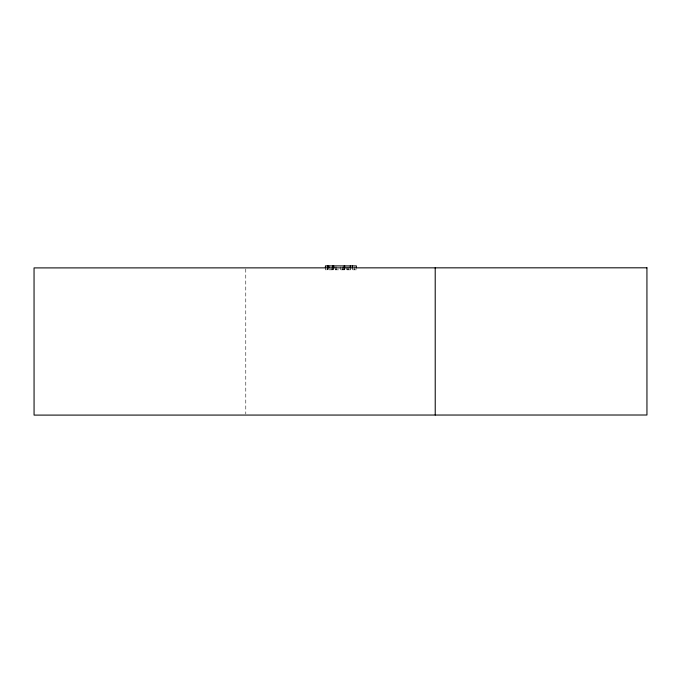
<?xml version="1.0" encoding="UTF-8"?>
<svg xmlns="http://www.w3.org/2000/svg" width="681" height="681" viewBox="0 0 681 681"><rect width="100%" height="100%" fill="white"/><g stroke="black" fill="none" stroke-linecap="round" stroke-linejoin="round"><path stroke-width="0.51" stroke-dasharray="3.4 2.55" d="M356.367 269.829L325.416 269.829L325.416 267.863M354.401 266.875L354.401 269.829M352.426 267.863L352.426 269.829M350.366 266.875L350.264 269.829M348.493 266.875L348.493 269.829M347.582 266.875L347.582 269.829M346.186 266.875L346.186 269.829M344.697 267.863L344.697 269.829M344.152 266.875L344.186 269.829M343.173 266.875L343.173 269.829M342.662 266.875L342.662 269.829M340.619 266.875L340.619 269.829M336.686 266.875L336.686 269.829M335.699 266.875L335.699 269.829M333.733 266.875L333.733 269.829M333.018 266.875L333.018 269.829M332.754 266.875L332.754 269.829M331.119 266.875L331.119 269.829M328.812 267.863L328.812 269.829M327.45 267.863L327.45 269.829M327.314 266.875L327.314 269.829M245.773 268.952L245.79 414.031"/><path stroke-width="1.02" d="M435.21 267.829L435.227 415.027M356.367 267.863L356.367 265.896L325.416 265.896L325.416 267.863M352.426 265.896L352.426 267.863M350.264 265.896L350.264 267.863M344.697 265.896L344.697 267.863M344.186 265.896L344.186 267.863M333.733 265.896L333.733 267.863M332.754 265.896L332.754 267.863M328.812 265.896L328.812 267.863M327.45 265.896L327.45 267.863M646.933 267.812L34.05 267.905L34.067 415.104L646.95 415.01L646.933 267.812"/></g></svg>
